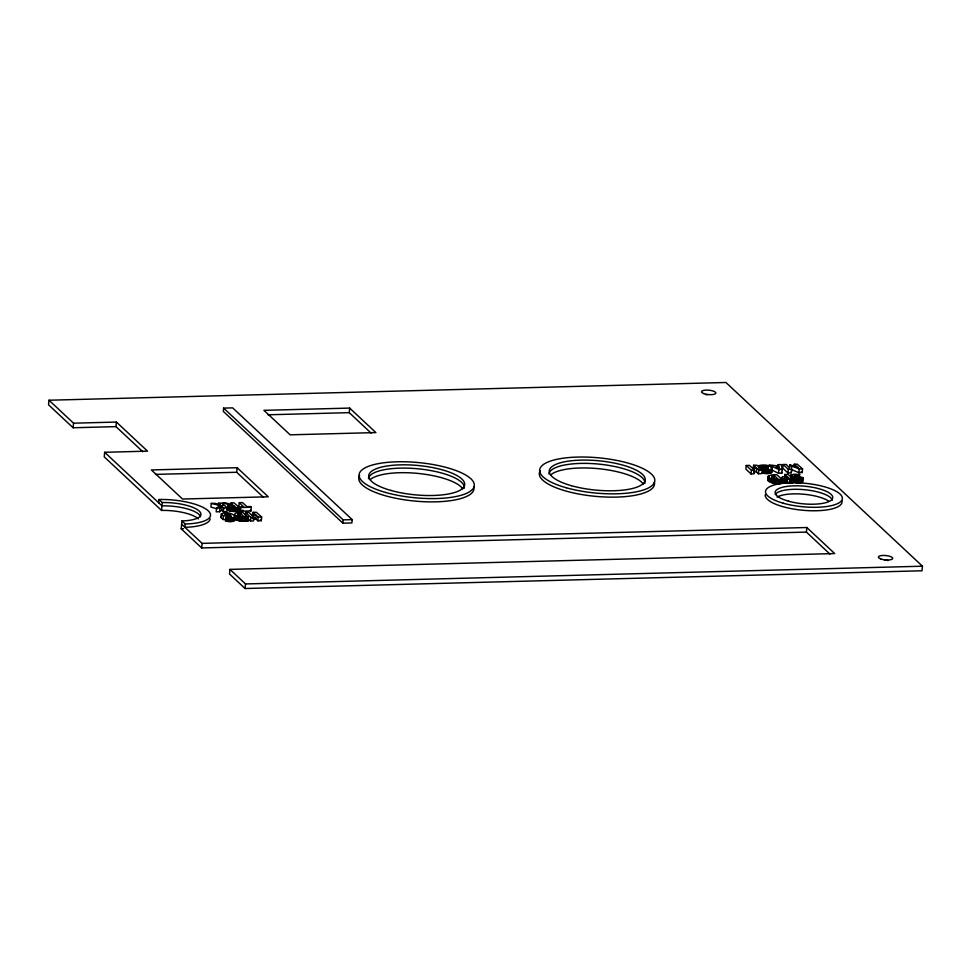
<?xml version="1.0" encoding="UTF-8"?>
<svg xmlns="http://www.w3.org/2000/svg" width="971" height="971" viewBox="0 0 971 971"><rect width="100%" height="100%" fill="white"/><g stroke="black" fill="none" stroke-linecap="round" stroke-linejoin="round"><path stroke-width="1.46" d="M799.412 476.955L799.643 474.516L794.011 474.236L790.989 475.147L792.603 476.482L799.691 477.793L794.776 478.715L794.436 482.369C796.256 482.538 803.345 483.776 802.155 481.046M181.638 524.231L202.102 543.372L806.84 527.52L834.684 553.555L229.945 569.394L229.508 573.97L245.068 588.511L922.013 570.778L922.45 566.202L725.932 382.489L48.987 400.222L48.55 404.798L73.116 427.762L115.986 426.633L142.81 451.709M73.116 427.762L73.541 423.186L48.987 400.222M73.541 423.186L116.423 422.069L147.531 451.151L104.662 452.28L104.225 456.843L161.55 510.43A28.924 8.836 5.4 0 1 198.448 518.915M115.986 426.633L116.423 422.069M158.71 502.808L159.013 499.507A38.561 11.786 5.4 0 1 208.219 510.819A38.561 11.786 5.4 0 1 185.218 524.012L184.903 527.302A38.561 11.786 5.4 0 0 210.173 518.866M161.55 510.43L162.291 502.577L159.013 499.507M829.974 554.113L806.416 532.096L201.677 547.947L181.201 528.807L181.941 520.942A28.924 8.836 5.4 0 0 199.201 511.049A28.924 8.836 5.4 0 0 162.291 502.577M201.677 547.947L202.102 543.372M218.341 505.66L218.572 503.221L220.405 504.932L214.822 503.318L211.277 503.415L210.925 507.068L217.079 508.853M223.621 408.111L223.318 411.401L342.86 523.163L351.89 522.92L352.206 519.631L232.652 407.869L223.621 408.111L343.176 519.873L352.206 519.631M211.277 503.415L221.388 505.77L219.191 506.146L216.557 508.173L216.217 511.826L219.652 511.729L221.74 510.163L222.08 506.51L223.743 508.064L227.238 507.869L226.886 511.523L223.403 511.717L221.74 510.163M219.652 511.729L220.004 508.076L222.08 506.51M226 519.449L223.075 519.521L220.975 517.555L221.315 513.902C229.872 509.362 243.697 520.007 225.77 517.458L225.43 521.111C227.967 521.293 234.205 522.871 234.521 519.473L234.873 515.819M221.837 514.8L220.975 517.555M222.796 505.539L223.027 503.112C225.248 501.315 236.499 507.651 230.71 502.905L233.999 502.82L239.388 507.517L239.048 511.171C234.569 512.421 220.757 510.734 230.515 504.92L223.027 503.112M223.403 511.717L223.743 508.064M223.075 519.521L223.415 515.868L221.315 513.902M227.639 509.836L228.051 505.66M226.571 521.318L226.911 517.664M227.894 510.151L228.331 505.454M228.343 510.467L228.683 506.813L227.93 505.903M228.039 516.451L228.27 514.011L224.653 514.035L229.277 515.71L229.047 518.15M227.784 521.463L228.136 517.81M228.938 510.734L228.683 506.813M228.853 517.956L229.205 514.302L228.27 514.011M229.69 510.952L230.042 507.299L229.29 507.068M229.022 521.536L229.374 517.883M229.666 518.308L230.018 514.654L229.205 514.302M230.576 511.122L230.916 507.469L230.042 507.299M230.455 517.482L230.018 514.654M230.248 521.548L230.588 517.895M231.559 511.256L231.911 507.602L230.916 507.469M232.603 507.906L233.428 505.454C239.473 508.743 227.165 506.182 232.834 505.466M231.729 521.463L232.081 517.798M232.652 511.341L233.004 507.687L239.388 507.517M233.198 507.882L233.428 505.454M263.529 497.346L236.706 472.27L237.142 467.694L151.391 469.94L182.512 499.033L268.251 496.788L237.142 467.694M232.894 521.281L233.246 517.628M233.829 511.377L234.181 507.724M233.768 521.026L234.108 517.373M234.351 520.711L234.691 517.058M235.079 511.365L235.431 507.712M234.654 520.347L235.091 515.455C232.712 511.753 241.391 512.991 243.005 512.615L248.394 517.349L248.042 521.002L239.958 520.978L234.739 519.109M236.014 511.329L236.354 507.675M235.48 519.667L235.819 516.002L235.091 515.455M236.39 520.116L236.73 516.463L235.819 516.002M237.07 511.28L237.422 507.627M237.47 516.633L237.701 514.193L240.505 513.428L244.085 516.79L239.667 516.196L237.701 514.193M238.126 511.232L238.465 507.566M237.458 520.48L237.798 516.827L236.73 516.463M237.834 516.293L238.065 513.853M238.927 506.34L239.267 502.687L242.556 502.59L246.877 506.631L250.554 506.534L251.331 507.263L250.991 510.916L240.371 511.195L239.594 510.467L239.946 506.813L243.587 506.716L239.267 502.687M238.72 516.026L238.951 513.586M238.648 520.772L239 517.118L237.798 516.827M240.371 511.195L240.711 507.542L239.946 506.813M240.153 517.082L240.505 513.428M239.958 520.978L240.31 517.312L239 517.118M241.378 521.099L241.73 517.446L248.394 517.349M242.871 521.16L243.223 517.507M244.413 521.148L244.765 517.494M245.299 516.208L245.651 512.542L248.879 512.457L251.222 514.642L255.397 514.533L253.055 512.348L252.824 514.788M245.165 521.124L245.517 517.47M246.1 521.099L246.452 517.434M247.095 521.051L247.447 517.397M253.043 518.987L255.822 518.915L257.885 520.857L261.32 520.662L261.66 516.997L258.237 517.191L256.162 515.261L251.999 515.37L253.965 517.215L253.613 520.869L250.482 521.051L250.834 517.397L245.651 512.542M245.068 588.511L245.505 583.947L229.945 569.394M255.822 518.915L256.162 515.261M257.885 520.857L258.237 517.191M371.08 433.066L349.244 412.651L349.681 408.087L263.93 410.332L290.135 434.826L375.874 432.581L349.681 408.087M342.86 523.163L343.176 519.873M753.29 468.944L753.63 465.291L755.972 467.476L751.797 467.585L749.466 465.4L746.226 465.485L745.874 469.139L751.068 473.994L754.2 473.799L754.54 470.146L752.574 468.313L756.749 468.204L758.812 470.134L762.247 469.94L761.895 473.593L758.472 473.787L756.397 471.857L753.617 471.93M751.068 473.994L751.408 470.328L746.226 465.485M756.397 471.857L756.749 468.204M758.667 468.022L758.897 465.595C763.182 464.563 769.214 464.502 772.127 468.253C773.887 474.831 766.325 473.751 762.502 473.095L763.23 465.764C769.105 465.17 770.234 471.105 763.643 468.847L761.058 469.648L761.41 465.995L763.23 465.764M758.472 473.787L758.812 470.134M760.329 469.83L760.669 466.177L761.41 465.995M761.689 469.527L762.041 465.874M762.284 469.454L762.623 465.801M763.412 471.287L763.643 468.847M763.643 473.302L764.323 465.813M765.002 469.648L765.342 465.995M764.857 473.447L765.209 469.794L770.319 469.612L772.127 468.253M765.937 469.94L766.277 466.286M766.095 473.52L766.447 469.867M766.859 469.078L767.09 466.638M767.527 469.466L767.758 467.027M767.321 473.532L767.66 469.879M768.037 469.867L768.267 467.427M784.592 476.943L784.823 474.503L786.838 476.385L782.286 477.101L781.801 483.109C771.205 487.551 759.14 473.775 776.764 474.722L782.153 479.443C777.783 479.358 770.112 480.9 768.292 476.045M768.097 480.779L768.547 475.766M768.801 473.447L769.153 469.782M768.498 481.215L768.85 477.562M769.967 473.265L770.319 469.612M769.226 481.762L769.578 478.108M770.149 482.223L770.489 478.569M770.828 473.011L771.18 469.357M771.411 472.695L771.763 469.042M771.933 467.804L771.727 472.331M771.217 482.587L771.557 478.934M771.593 478.4L771.824 475.96L774.263 475.535L777.844 478.897C775.987 479.116 770.913 478.448 771.824 475.96M772.479 478.133L772.71 475.693M772.406 482.878L772.758 479.213M773.717 483.073L774.069 479.419M773.911 479.189L774.263 475.535M775.137 483.206L775.477 479.553M777.965 467.087L778.196 464.648L781.254 464.575L782.274 469.418L781.922 473.071L778.499 473.265L771.253 469.721M776.63 483.267L776.97 479.613M778.499 473.265L778.839 469.612L769.178 464.891L778.584 466.031L778.196 464.648M778.172 483.255L778.524 479.601M778.924 483.23L779.276 479.577M779.859 483.194L780.211 479.54M780.854 483.157L781.206 479.504M793.962 466.663L794.193 464.235L798.211 467.585L789.884 464.745L789.447 467.816L786.267 464.441L783.172 464.514L782.832 468.18L788.015 473.023L791.183 472.828L791.887 470.547M784.823 474.503L788.1 474.418L793.477 479.104L793.125 482.757L782.517 482.114L781.716 481.373L782.286 477.101M782.019 481.774L782.056 477.72M782.517 482.114L782.371 478.12M783.196 482.393L783.536 478.739L782.869 478.46M784.01 482.611L784.362 478.958L783.536 478.739M784.944 482.781L785.539 477.331L787.554 477.064C792.336 479.225 784.969 479.249 785.539 477.331M786.097 479.589L786.328 477.162M785.964 482.89L786.304 479.237L793.477 479.104M787.056 482.951L787.554 477.064M788.015 473.023L788.355 469.357L783.172 464.514M789.654 467.185L789.884 464.745M789.362 482.963L789.702 479.31M790.212 482.939L790.552 479.286M790.758 477.586L790.989 475.147M791.183 472.828L791.899 465.91L799.303 469.066L802.556 468.884L802.216 472.537L798.963 472.719L791.559 469.576M791.001 478.242L791.244 474.88M791.462 477.089L791.693 474.649M791.207 482.89L791.559 479.237M791.571 478.618L791.802 476.178M792.372 478.909L792.603 476.482M792.227 482.83L792.579 479.176M793.562 476.712L793.21 480.366L794.278 480.548L794.618 476.895M795.504 479.48L795.735 477.04M795.686 482.551L796.026 478.897L794.776 478.715M796.402 477.416L796.633 474.977L799.121 475.268L799.643 474.516M796.608 479.601L796.839 477.162M796.851 482.672L797.203 479.019C815.591 478.048 786.231 475.669 796.633 474.977M797.288 477.489L797.519 475.05M797.543 479.71L797.774 477.271M798.162 477.598L798.393 475.159M797.98 482.733L798.332 479.079M798.963 472.719L799.303 469.066M798.89 477.708L799.121 475.268M799.084 482.733L799.436 479.079M800.759 482.599L801.099 478.946M801.463 482.466L801.803 478.812M802.034 482.296L802.374 478.642M802.447 482.089L802.835 477.611M802.677 481.847L803.053 477.926M806.416 532.096L806.84 527.52M225.77 517.458L231.414 516.803L230.685 515.043M762.502 473.095L764.893 472.707M768.595 479.189L767.891 480.378M751.408 470.328L754.54 470.146M788.355 469.357L791.523 469.175M250.834 517.397L253.965 517.215M778.839 469.612L782.274 469.418M268.008 414.787L349.244 412.651M155.469 474.394L236.706 472.27M753.63 465.291L756.882 465.206L762.247 469.94M794.193 464.235L797.203 464.15L802.556 468.884M218.572 503.221L221.849 503.136L227.238 507.869M216.557 508.173L220.004 508.076M240.711 507.542L251.331 507.263M239.594 510.467L243.248 510.37M253.055 512.348L256.308 512.263L261.66 516.997M223.415 515.868L229.277 515.71M252.266 518.259L255.045 518.186M245.505 583.947L922.45 566.202M762.308 468.653L763.74 468.665M763.983 469.466L762.89 469.418L765.209 469.794M231.911 507.602L233.004 507.687M240.31 517.312L241.73 517.446M796.026 478.897L797.203 479.019M786.304 479.237L784.362 478.958M773.717 482.186L774.457 482.356M758.897 465.595L760.669 466.177M237.944 510.479L239.048 511.171M780.696 482.381L781.801 483.109M246.95 520.274L248.042 521.002M260.24 519.934L261.32 520.662M801.148 471.809L802.216 472.537M250.215 510.188L250.991 510.916M248.406 519.109L250.482 521.051M181.941 520.942L185.218 524.012M104.662 452.28L161.987 505.867A28.924 8.836 5.4 0 1 200.512 516.742M781.534 472.392L781.922 473.071M183.519 528.71A28.924 8.836 5.4 0 1 181.201 528.807M775.259 494.518A28.924 8.836 5.4 0 1 804.91 489.736A28.924 8.836 5.4 0 1 832.329 500.186M777.103 497.067A28.924 8.836 5.4 0 1 802.592 494.13A28.924 8.836 5.4 0 1 828.761 501.157M368.422 478.691A48.198 14.735 5.4 0 1 418.525 468.859A48.198 14.735 5.4 0 1 464.344 488.219M370.182 479.65A48.198 14.735 5.4 0 1 418.088 473.435A48.198 14.735 5.4 0 1 462.827 488.85M548.943 473.957A48.198 14.735 5.4 0 1 599.046 464.126A48.198 14.735 5.4 0 1 644.865 483.497M550.703 474.916A48.198 14.735 5.4 0 1 598.609 468.702A48.198 14.735 5.4 0 1 643.348 484.128M884.496 560.036A7.234 2.209 5.4 0 1 888.162 560.546M705.783 394.651A7.234 2.209 5.4 0 1 707.628 394.687M841.893 500.745A38.561 11.786 5.4 0 1 804.425 510.394A38.561 11.786 5.4 0 1 765.257 494.676M473.775 486.847A57.847 17.684 5.4 0 1 413.816 500.975A57.847 17.684 5.4 0 1 359.658 475.499M654.296 482.114A57.847 17.684 5.4 0 1 594.337 496.242A57.847 17.684 5.4 0 1 540.179 470.765M778.778 466.748L776.205 466.808L779.919 469.042L778.778 466.748M880.915 559.029A7.234 2.209 5.4 0 0 892.64 558.726A7.234 2.209 5.4 0 0 883.088 555.436A7.234 2.209 5.4 0 0 880.915 559.029M704.048 393.68A7.234 2.209 5.4 0 0 715.773 393.376A7.234 2.209 5.4 0 0 706.22 390.087A7.234 2.209 5.4 0 0 704.048 393.68M783.281 503.233A38.561 11.786 5.4 0 0 842.318 498.839A38.561 11.786 5.4 0 0 786.255 483A38.561 11.786 5.4 0 0 783.281 503.233M788.452 501.17A28.924 8.836 5.4 0 0 832.73 497.88A28.924 8.836 5.4 0 0 790.673 486.01A28.924 8.836 5.4 0 0 788.452 501.17M385.693 492.479A57.847 17.684 5.4 0 0 474.249 485.888A57.847 17.684 5.4 0 0 390.148 462.135A57.847 17.684 5.4 0 0 385.693 492.479M390.864 490.428A48.198 14.735 5.4 0 0 464.66 484.93A48.198 14.735 5.4 0 0 394.566 465.145A48.198 14.735 5.4 0 0 390.864 490.428M566.214 487.745A57.847 17.684 5.4 0 0 654.77 481.155A57.847 17.684 5.4 0 0 570.657 457.414A57.847 17.684 5.4 0 0 566.214 487.745M571.385 485.694A48.198 14.735 5.4 0 0 645.181 480.208A48.198 14.735 5.4 0 0 575.087 460.412A48.198 14.735 5.4 0 0 571.385 485.694"/></g></svg>
